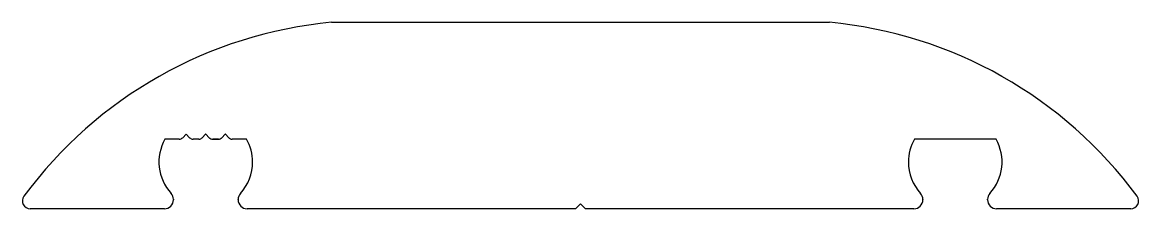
# Model space of a CAD drawing. Header units: inches. Extents: x -28.1 to 28.8, y 1.6 to 11.1.
import ezdxf

# ---------------------------------------------------------------- set-up
doc = ezdxf.new("R2010")
doc.units = ezdxf.units.IN
doc.header["$MEASUREMENT"] = 0

msp = doc.modelspace()

# ---------------------------------------------------------------- linework, layer by layer
at = {"color": 4}
for p, q in [((-12.351, 11.09), (0.349, 11.09)), ((0.349, 11.09), (13.049, 11.09)), ((-19.777, 5.365), (-19.948, 5.194)), ((-19.594, 5.194), (-19.766, 5.365)), ((-18.777, 5.365), (-18.948, 5.194)), ((-18.594, 5.194), (-18.766, 5.365)), ((-17.777, 5.365), (-17.948, 5.194)), ((-17.595, 5.194), (-17.766, 5.365)), ((-20.125, 5.121), (-20.853, 5.121)), ((-19.125, 5.121), (-19.418, 5.121)), ((-18.125, 5.121), (-18.418, 5.121)), ((-18.418, 5.121), (-18.125, 5.121)), ((-18.125, 5.121), (-18.418, 5.121)), ((-18.418, 5.121), (-18.125, 5.121)), ((-18.125, 5.121), (-18.418, 5.121)), ((-16.689, 5.121), (-17.418, 5.121)), ((-17.418, 5.121), (-17.418, 5.121)), ((21.551, 5.121), (17.386, 5.121)), ((-16.384, 3.952), (-16.384, 3.952)), ((17.081, 3.952), (17.081, 3.952)), ((-20.541, 2.349), (-20.541, 2.349)), ((-17.002, 2.349), (-17.002, 2.349)), ((17.699, 2.349), (17.699, 2.349)), ((21.238, 2.349), (21.238, 2.349)), ((-20.422, 2.045), (-20.422, 2.025)), ((-17.12, 2.019), (-17.12, 2.039)), ((0.349, 1.819), (0.095, 1.565)), ((0.603, 1.565), (0.349, 1.819)), ((17.817, 2.039), (17.817, 2.019)), ((21.119, 2.025), (21.119, 2.045)), ((-24.692, 1.565), (-27.73, 1.565)), ((-20.879, 1.565), (-24.692, 1.565)), ((-20.879, 1.565), (-20.879, 1.565)), ((0.095, 1.565), (-16.663, 1.565)), ((-16.663, 1.565), (-16.663, 1.565)), ((17.36, 1.565), (0.603, 1.565)), ((17.36, 1.565), (17.36, 1.565)), ((25.389, 1.565), (21.577, 1.565)), ((21.577, 1.565), (21.577, 1.565)), ((28.427, 1.565), (25.389, 1.565))]:
    msp.add_line(p, q, dxfattribs=at)
for centre, radius, start, end in [((-10.281, -10.879), 22.066, 95.3828, 143.6442), ((10.979, -10.879), 22.066, 36.3558, 84.6172), ((-20.125, 5.371), 0.25, 270, 315), ((-19.771, 5.36), 0.008, 45, 135), ((-19.418, 5.371), 0.25, 225, 270), ((-19.125, 5.371), 0.25, 270, 315), ((-18.771, 5.36), 0.008, 45, 135), ((-18.418, 5.371), 0.25, 225, 270), ((-18.125, 5.371), 0.25, 270, 315), ((-17.771, 5.36), 0.008, 45, 135), ((-17.418, 5.371), 0.25, 225, 270), ((-18.771, 3.952), 2.388, 150.7014, 222.1778), ((-18.771, 3.952), 2.388, 0, 29.2986), ((19.468, 3.952), 2.388, 150.7014, 180), ((19.468, 3.952), 2.388, 317.8222, 29.2986), ((-18.771, 3.952), 2.388, 317.8222, 360), ((19.468, 3.952), 2.388, 180, 222.1778), ((-20.879, 2.042), 0.457, 0.3574, 42.1781), ((-16.663, 2.042), 0.457, 137.8219, 180.3574), ((17.36, 2.042), 0.457, 359.6426, 42.1781), ((21.577, 2.042), 0.457, 137.8219, 179.6426), ((-27.73, 1.965), 0.4, 143.6442, 270), ((-20.879, 2.022), 0.457, 270, 0.3574), ((-16.663, 2.022), 0.457, 180.3574, 270), ((17.36, 2.022), 0.457, 270, 359.6426), ((21.577, 2.022), 0.457, 179.6426, 270), ((28.427, 1.965), 0.4, 270, 36.3558)]:
    msp.add_arc(centre, radius, start, end, dxfattribs=at)

doc.saveas('drawing.dxf')
